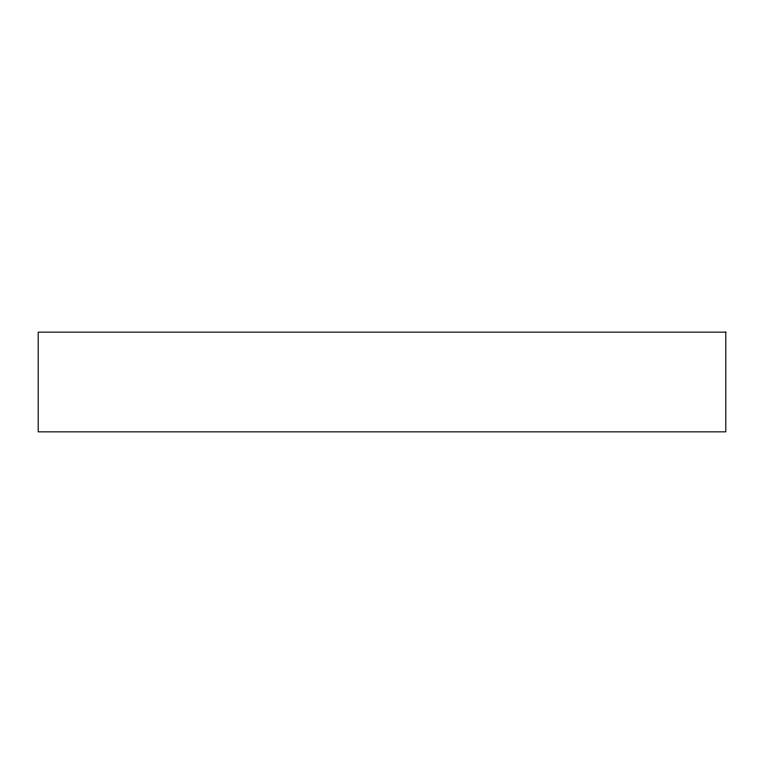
<?xml version="1.0" encoding="UTF-8"?>
<svg xmlns="http://www.w3.org/2000/svg" width="764" height="764" viewBox="0 0 764 764"><rect width="100%" height="100%" fill="white"/><g stroke="black" fill="none" stroke-linecap="round" stroke-linejoin="round"><path stroke-width="1.15" d="M725.8 332.149L38.2 332.149L38.2 431.851L725.8 431.851L725.8 332.149"/></g></svg>
